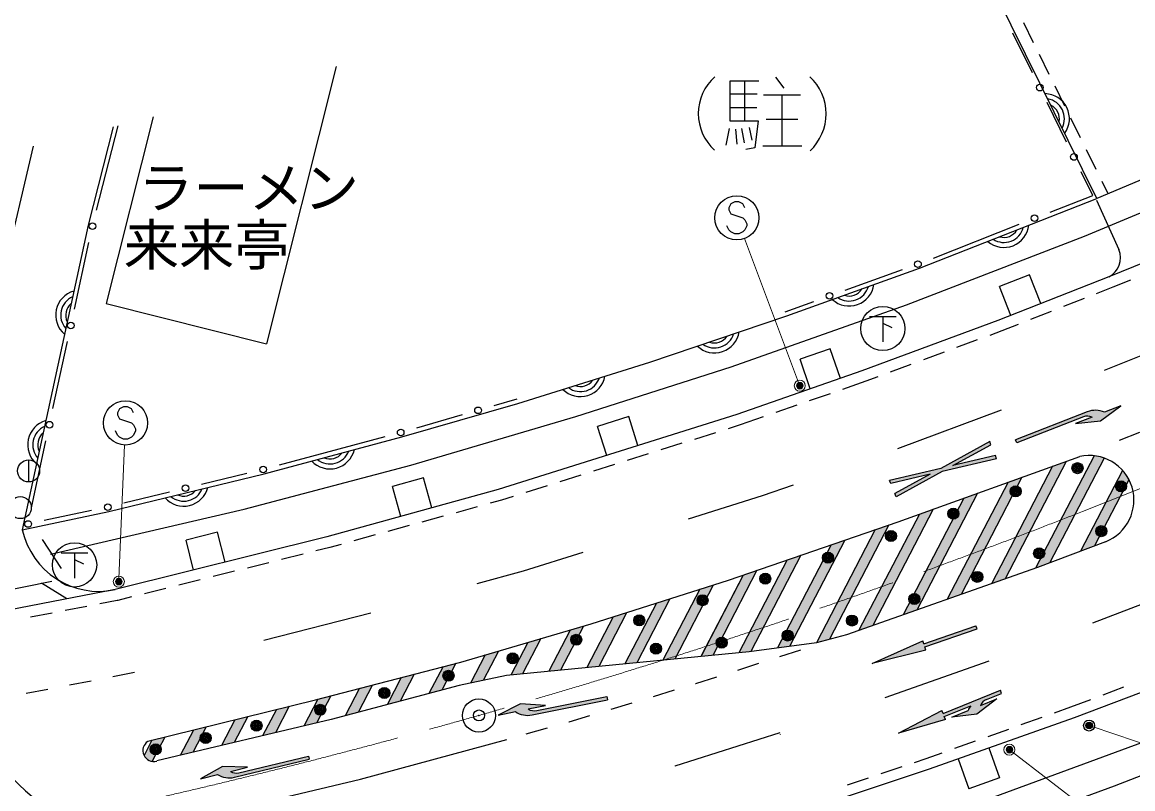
# Model space of a CAD drawing. Units: millimetres, scale not verified. Extents: x 40000 to 680000, y 20000 to 380000.
# Drawn here: x 444009 to 494290, y 272493 to 307178 of the extents above; entities that cross this region are included whole.
import ezdxf
from ezdxf.enums import TextEntityAlignment as Align

# ---------------------------------------------------------------- set-up
doc = ezdxf.new("R2010")
doc.units = ezdxf.units.MM
doc.header["$LTSCALE"] = 1000
doc.header["$PDMODE"] = 32
doc.header["$PDSIZE"] = 500
doc.linetypes.add('CHAIN', pattern=[18.5, 12, -1.5, 3.5, -1.5])
for name, color, linetype, lineweight in [('M-BGD', 7, 'Continuous', 25), ('M-BGD-EXST', 7, 'Continuous', 25), ('M-BMK', 2, 'CHAIN', 13), ('M-BMK-SRVR', 3, 'Continuous', 25), ('M-STR-HTXT', 7, 'Continuous', 13), ('M-STR-STRC', 7, 'Continuous', 25)]:
    doc.layers.add(name, color=color, linetype=linetype, lineweight=lineweight)
doc.layers.add('M-BMK-HTXT', color=7, linetype='Continuous')
doc.styles.add('ＭＳ ゴシック', font='')
doc.styles.get('ＭＳ ゴシック').set_extended_font_data('MS Gothic')

msp = doc.modelspace()

# ---------------------------------------------------------------- hatches: boundary and pattern name
at = {"layer": 'M-BGD'}
for points in [[(492231, 289550), (488983, 288286), (489037, 288146), (492059, 289322, -0.20151), (492447, 289312), (491701, 289022), (492835, 289142), (493751, 289820), (493006, 289530, 0.20151)], [(485601, 286992), (483274, 286449), (483331, 286308), (485111, 286723), (483516, 285850), (483572, 285710), (485656, 286850), (488124, 287426), (488068, 287567), (486146, 287119), (487870, 288063), (487814, 288203)], [(465551, 275826), (466335, 275985, 0.20151), (467094, 275833), (470511, 276525), (470481, 276672), (467302, 276028, -0.20151), (466923, 276104), (467707, 276263), (466569, 276339)]]:
    msp.add_hatch(color=256, dxfattribs=at).paths.add_polyline_path(points)
at = {"layer": 'M-STR-STRC'}
for points in [[(487891, 281768), (488512, 281986), (491280, 287307), (490657, 287084)], [(489891, 282470), (489974, 282499), (490522, 282708), (492993, 287458, 0.05785), (492539, 287561)], [(491929, 283245), (492562, 283486), (494117, 286477, 0.06344), (493829, 286898)], [(485892, 281066), (486512, 281284), (489271, 286587), (488648, 286364)], [(483892, 280365), (484513, 280582), (487262, 285867), (486639, 285643)], [(481893, 279663), (482513, 279881), (485253, 285147), (484629, 284923)], [(479965, 279098), (480554, 279256), (483248, 284434), (482630, 284221)], [(478208, 278863), (478753, 278936), (481257, 283748), (480639, 283536)], [(476461, 278647), (476925, 278692), (476997, 278702), (479266, 283063), (478648, 282850)], [(474739, 278479), (475274, 278531), (477275, 282378), (476657, 282165)], [(473018, 278311), (473552, 278363), (475294, 281713), (474686, 281519)], [(471296, 278144), (471830, 278196), (473334, 281087), (472726, 280893)], [(469574, 277976), (470109, 278028), (471374, 280461), (470766, 280267)], [(467853, 277808), (468387, 277860), (469420, 279847), (468823, 279673)], [(482492, 278159), (484927, 278768), (484878, 278909), (487239, 279731), (487189, 279872), (484828, 279051), (484779, 279193)], [(466131, 277641), (466665, 277693), (467494, 279286), (466896, 279112)], [(464305, 277272), (464876, 277395), (465568, 278726), (464970, 278551)], [(462424, 276799), (463013, 276956), (463646, 278173), (463060, 278021)], [(460528, 276296), (461117, 276452), (461757, 277683), (461171, 277532)], [(458632, 275793), (459220, 275949), (459868, 277194), (459282, 277042)], [(456757, 275331), (457336, 275468), (457979, 276705), (457393, 276553)], [(483689, 275005), (485813, 275621), (485757, 275760), (486950, 276243, 0.06022), (486833, 276033), (486091, 275734), (487223, 275868), (488131, 276558), (487389, 276258, -0.20151), (487664, 276531), (488353, 276810), (488297, 276949), (485701, 275899), (485644, 276038)], [(454892, 274888), (455471, 275025), (456097, 276230), (455515, 276085)], [(453027, 274445), (453606, 274583), (454220, 275763), (453638, 275618)], [(451163, 274003), (451741, 274140), (452343, 275297), (451760, 275152)], [(449526, 273999, 0.24421), (449897, 273736), (450466, 274830), (449883, 274685)], [(453436, 273278), (454214, 273465), (453075, 273499), (452075, 272950), (452853, 273137, 0.20151), (453618, 273013), (457007, 273829), (456971, 273975), (453819, 273215, -0.20151)]]:
    msp.add_hatch(color=256, dxfattribs=at).paths.add_polyline_path(points)

# ---------------------------------------------------------------- linework, layer by layer
at = {"layer": 'M-BGD'}
for p, q in [((489798, 306252), (489356, 307148)), ((489745, 304892), (488859, 306685)), ((490507, 304817), (490064, 305714)), ((458226, 305170), (455069, 292624)), ((477365, 304506), (476053, 304506)), ((476053, 304506), (476053, 302711)), ((476709, 304506), (476709, 302711)), ((478111, 304686), (478488, 304194)), ((491215, 303382), (490772, 304279)), ((476053, 303932), (477283, 303932)), ((477570, 303899), (479250, 303899)), ((478398, 303899), (478398, 301588)), ((476053, 303325), (477275, 303325)), ((491294, 301754), (490409, 303547)), ((502789, 303458), (492666, 299201)), ((449931, 302896), (447806, 294452)), ((476053, 302711), (477324, 302711)), ((477324, 302711), (477185, 301489)), ((477693, 302785), (479127, 302785)), ((491923, 301948), (491481, 302844)), ((447373, 298675), (448352, 302496)), ((476021, 302375), (475865, 301612)), ((476308, 302334), (476357, 301653)), ((476570, 302375), (476701, 301727)), ((476922, 302416), (477037, 301834)), ((477185, 301489), (476767, 301416)), ((477545, 301588), (479299, 301588)), ((492632, 300513), (492189, 301410)), ((492484, 299344), (491958, 300409)), ((493159, 299445), (492897, 299975)), ((490542, 298582), (492484, 299344)), ((492652, 299131), (493661, 296897)), ((485262, 296509), (489146, 298034)), ((446374, 294190), (447028, 297215)), ((481263, 295049), (483858, 295982)), ((489612, 295752), (488251, 295227)), ((490127, 294444), (489612, 295752)), ((488769, 293910), (488251, 295227)), ((493384, 295188), (492639, 294895)), ((494183, 295512), (493384, 295188)), ((492081, 294676), (491151, 294309)), ((447806, 294452), (455069, 292624)), ((478553, 294076), (479851, 294542)), ((490592, 294090), (489662, 293724)), ((488359, 293211), (487810, 293008)), ((489103, 293504), (488359, 293211)), ((445403, 289699), (446057, 292724)), ((487247, 292800), (486310, 292453)), ((480583, 292405), (479224, 291925)), ((481049, 291061), (480583, 292405)), ((485747, 292244), (484809, 291897)), ((479689, 290588), (479224, 291925)), ((484247, 291689), (483309, 291342)), ((482746, 291133), (482197, 290930)), ((482197, 290930), (481150, 290566)), ((466397, 290121), (465367, 289824)), ((480583, 290369), (479638, 290041)), ((479072, 289844), (478127, 289516)), ((492835, 289142), (493751, 289820)), ((493751, 289820), (493006, 289530)), ((463925, 289410), (461865, 288817)), ((471469, 289335), (470057, 288887)), ((471883, 288021), (471469, 289335)), ((477560, 289319), (476513, 288955)), ((492231, 289550), (488983, 288286)), ((492059, 289322), (489037, 288146)), ((492447, 289312), (491701, 289022)), ((491701, 289022), (492835, 289142)), ((470470, 287576), (470057, 288887)), ((476513, 288955), (475972, 288785)), ((493681, 288261), (494609, 288632)), ((444432, 285207), (445086, 288233)), ((460420, 288416), (455640, 287135)), ((473874, 288124), (472920, 287823)), ((475400, 288604), (474446, 288304)), ((487814, 288203), (485601, 286992)), ((487870, 288063), (487814, 288203)), ((489037, 288146), (488983, 288286)), ((472347, 287643), (471394, 287343)), ((444299, 287377), (444299, 286377)), ((470821, 287162), (469868, 286862)), ((488124, 287426), (485656, 286850)), ((488124, 287426), (488068, 287567)), ((454186, 286764), (452128, 286266)), ((469295, 286682), (468342, 286381)), ((485601, 286992), (483274, 286449)), ((485111, 286723), (483331, 286308)), ((485111, 286723), (483516, 285850)), ((485656, 286850), (483572, 285710)), ((462176, 286560), (460775, 286174)), ((461149, 284816), (460775, 286174)), ((462550, 285202), (462176, 286560)), ((467769, 286201), (466815, 285901)), ((483331, 286308), (483274, 286449)), ((450670, 285913), (448612, 285415)), ((466243, 285720), (465702, 285550)), ((483572, 285710), (483516, 285850)), ((464613, 285250), (463649, 284985)), ((465702, 285550), (465191, 285409)), ((447150, 285083), (445007, 284629)), ((463070, 284826), (462106, 284561)), ((452855, 284110), (451426, 283749)), ((453195, 282746), (452855, 284110)), ((461527, 284402), (460563, 284137)), ((444910, 283771), (445772, 282462)), ((451765, 282389), (451426, 283749)), ((459985, 283978), (459020, 283712)), ((456725, 283112), (455755, 282870)), ((457931, 283413), (457307, 283257)), ((458442, 283553), (457931, 283413)), ((455173, 282724), (454203, 282482)), ((453621, 282337), (452650, 282095)), ((436900, 280188), (445354, 281891)), ((446031, 281081), (444889, 281798)), ((452068, 281949), (451098, 281707)), ((448964, 281174), (448340, 281019)), ((450516, 281562), (449546, 281320)), ((446940, 280747), (445958, 280558)), ((448314, 281013), (447529, 280861)), ((448340, 281019), (448314, 281013)), ((445369, 280444), (444387, 280254)), ((478308, 278474), (479260, 278778)), ((476402, 277866), (477355, 278170)), ((448117, 277574), (449099, 277763)), ((474500, 277259), (475450, 277562)), ((446154, 277194), (447135, 277384)), ((474497, 277258), (474500, 277259)), ((492955, 276748), (493891, 277100)), ((444190, 276815), (445172, 277005)), ((467302, 276028), (470481, 276672)), ((470481, 276672), (470511, 276525)), ((472586, 276669), (473541, 276964)), ((466569, 276339), (465551, 275826)), ((467707, 276263), (466569, 276339)), ((466923, 276104), (467707, 276263)), ((467094, 275833), (470511, 276525)), ((470671, 276092), (471630, 276375)), ((490749, 275933), (491484, 276195)), ((491484, 276195), (492394, 276537)), ((465551, 275826), (466335, 275985)), ((468765, 275528), (469712, 275808)), ((489242, 275397), (490184, 275732)), ((466829, 274979), (467791, 275252)), ((468753, 275525), (468765, 275528)), ((487735, 274860), (488677, 275195)), ((478341, 274950), (478335, 274969)), ((486228, 274323), (487170, 274659)), ((484928, 273860), (485662, 274122)), ((487768, 274341), (488251, 272986)), ((484412, 273688), (484928, 273860)), ((486383, 273848), (486864, 272496)), ((473551, 273513), (473550, 273518)), ((482895, 273182), (483843, 273498)), ((481377, 272675), (482326, 272992)), ((488251, 272986), (486864, 272496))]:
    msp.add_line(p, q, dxfattribs=at)
for points in [[(445285, 283110), (454062, 285140), (461602, 287137), (469072, 289340), (476103, 291579), (484043, 294390), (492100, 297491), (499417, 300543), (508152, 304436), (518303, 309293), (528023, 314148), (547205, 324159), (550963, 326180)], [(466452, 289929), (472425, 291795), (478621, 293887), (484635, 296048), (492666, 299201), (486210, 312277)], [(448132, 302441), (446992, 297994), (444013, 284215), (447928, 285043), (454965, 286747), (461198, 288417), (466452, 289929)], [(444501, 301563), (443169, 295833), (441383, 287982)], [(505038, 300680), (498308, 297725), (493198, 295652), (488180, 293679), (482029, 291401), (476356, 289430), (465561, 286030), (457804, 283897), (448219, 281504)], [(488068, 287567), (486146, 287119), (487870, 288063)], [(448219, 281504), (431922, 278356), (427060, 277596), (422270, 276942), (418758, 276496)], [(433809, 260423), (439528, 261407), (448347, 263149), (457034, 265131), (464120, 266934), (471035, 268891), (477409, 270824), (485091, 273388), (491656, 275725), (497043, 277750)], [(500104, 276744), (495661, 274936), (487993, 272108)], [(488452, 270785), (493468, 272621), (501405, 275707)]]:
    msp.add_lwpolyline(points, dxfattribs=at)
for centre, radius in [((490077, 304219), 150), ((491626, 301081), 150), ((489844, 298308), 150), ((447187, 297949), 150), ((484564, 296235), 150), ((480557, 294796), 150), ((446215, 293457), 150), ((464646, 289617), 150), ((445244, 288966), 150), ((461144, 288610), 150), ((444299, 286877), 500), ((454915, 286941), 150), ((451399, 286090), 150), ((443920, 285219), 500), ((447883, 285238), 150), ((444273, 284474), 150)]:
    msp.add_circle(centre, radius, dxfattribs=at)
for centre, radius, start, end in [((476847, 303039), 2228, 131.6979, 228.0192), ((478124, 303031), 2282, 312.8638, 47.4164), ((490288, 302813), 1133, 324.3497, 88.2047), ((490288, 302813), 907, 332.3091, 80.2453), ((490288, 302813), 680, 347.9345, 64.62), ((488455, 298121), 1133, 229.506, 353.361), ((488455, 298121), 907, 237.4654, 345.4017), ((488455, 298121), 680, 253.0908, 329.7763), ((492767, 296521), 970, 296.4058, 22.7937), ((481447, 295470), 1133, 227.8344, 351.6895), ((481447, 295470), 907, 235.7938, 343.7301), ((446657, 293924), 1133, 105.8723, 229.7273), ((446657, 293924), 907, 113.8317, 221.7679), ((481447, 295470), 680, 251.4192, 328.1047), ((446657, 293924), 680, 129.457, 206.1425), ((475352, 293347), 1133, 226.7337, 350.5887), ((475352, 293347), 907, 234.6931, 342.6293), ((475352, 293347), 680, 250.3184, 327.0039), ((469280, 291371), 1133, 225.425, 349.28), ((469280, 291371), 907, 233.3844, 341.3206), ((469280, 291371), 680, 249.0097, 325.6952), ((492594, 288619), 1000, 65.6988, 111.2718), ((445390, 288060), 1133, 105.8723, 229.7273), ((492241, 288857), 500, 65.6988, 111.2718), ((445390, 288060), 907, 113.8317, 221.7679), ((445390, 288060), 680, 129.457, 206.1425), ((457943, 288097), 1133, 223.0703, 346.9253), ((457943, 288097), 907, 231.0297, 338.9659), ((457943, 288097), 680, 246.655, 323.3405), ((451321, 286414), 1133, 221.6843, 345.5393), ((451321, 286414), 907, 229.6437, 337.5799), ((451321, 286414), 680, 245.2691, 321.9546), ((447484, 284983), 3556, 192.4769, 281.9243), ((467203, 276518), 500, 235.8805, 281.4535), ((466896, 276813), 1000, 235.8805, 281.4535)]:
    msp.add_arc(centre, radius, start, end, dxfattribs=at)
at = {"layer": 'M-BGD-EXST'}
for p, q in [((482374, 293867), (483574, 293867)), ((482974, 293867), (482974, 292717)), ((482974, 293567), (483374, 293367)), ((445780, 283172), (446980, 283172)), ((446380, 283172), (446380, 282022)), ((446380, 282872), (446780, 282672))]:
    msp.add_line(p, q, dxfattribs=at)
for centre in [(482974, 293317), (446380, 282622)]:
    msp.add_circle(centre, 1000, dxfattribs=at)
at = {"layer": 'M-BMK'}
msp.add_lwpolyline([(495998, 286626), (493186, 285500), (492011, 285039)], dxfattribs=at)
msp.add_arc((383890, 560141), 295586, 275.62507, 291.45588, dxfattribs=at)
at = {"layer": 'M-BMK-SRVR'}
msp.add_circle((464687, 275811), 750, dxfattribs=at)
msp.add_point((464687, 275811), dxfattribs=at)
at = {"layer": 'M-STR-HTXT'}
for p, q in [((479160, 290872), (476716, 297392)), ((448390, 282015), (448642, 288048)), ((492453, 275306), (544656, 257632)), ((488822, 274170), (492121, 271624))]:
    msp.add_line(p, q, dxfattribs=at)
for centre, radius in [((479213, 290731), 150), ((479213, 290731), 120), ((479213, 290731), 90), ((479213, 290731), 60), ((479213, 290731), 30), ((479213, 290731), 20), ((448384, 281865), 150), ((448384, 281865), 120), ((448384, 281865), 90), ((448384, 281865), 60), ((448384, 281865), 30), ((448384, 281865), 20), ((488703, 274261), 150), ((488703, 274261), 120), ((488703, 274261), 90), ((488703, 274261), 60), ((488703, 274261), 30), ((488703, 274261), 20)]:
    msp.add_circle(centre, radius, dxfattribs=at)
msp.add_arc((316435, 882056), 584735, 279.20438, 292.67484, dxfattribs=at)
for p in [(479213, 290731), (448384, 281865), (488703, 274261)]:
    msp.add_point(p, dxfattribs=at)
at = {"layer": 'M-STR-STRC'}
for p, q in [((476092, 298965), (476001, 298783)), ((476001, 298783), (476001, 298692)), ((476001, 298692), (476092, 298510)), ((476274, 299056), (476092, 298965)), ((476456, 299056), (476274, 299056)), ((476637, 298965), (476456, 299056)), ((476728, 298783), (476637, 298965)), ((476092, 298510), (476637, 298329)), ((476637, 298329), (476728, 298238)), ((476728, 298238), (476819, 298056)), ((476001, 297783), (475910, 297965)), ((476092, 297692), (476001, 297783)), ((476274, 297601), (476092, 297692)), ((476637, 297692), (476456, 297601)), ((476728, 297783), (476637, 297692)), ((476819, 297965), (476728, 297783)), ((476819, 298056), (476819, 297965)), ((476456, 297601), (476274, 297601)), ((493006, 291440), (497649, 293303)), ((448411, 289682), (448320, 289500)), ((448593, 289773), (448411, 289682)), ((448775, 289773), (448593, 289773)), ((448956, 289682), (448775, 289773)), ((449047, 289500), (448956, 289682)), ((483654, 287897), (488344, 289634)), ((448320, 289500), (448320, 289410)), ((448320, 289410), (448411, 289228)), ((448411, 289228), (448956, 289046)), ((448320, 288500), (448229, 288682)), ((448956, 289046), (449047, 288955)), ((449047, 288955), (449138, 288773)), ((449138, 288682), (449047, 288500)), ((449138, 288773), (449138, 288682)), ((448411, 288410), (448320, 288500)), ((448593, 288319), (448411, 288410)), ((448775, 288319), (448593, 288319)), ((448956, 288410), (448775, 288319)), ((449047, 288500), (448956, 288410)), ((491280, 287307), (488512, 281986)), ((492539, 287561), (489891, 282470)), ((492993, 287458), (490522, 282708)), ((490657, 287084), (487891, 281768)), ((493829, 286898), (491929, 283245)), ((488648, 286364), (485892, 281066)), ((489271, 286587), (486512, 281284)), ((494117, 286477), (492562, 283486)), ((486639, 285643), (483892, 280365)), ((487262, 285867), (484513, 280582)), ((485253, 285147), (482513, 279881)), ((484629, 284923), (481893, 279663)), ((482630, 284221), (479965, 279098)), ((483248, 284434), (480554, 279256)), ((481257, 283748), (478753, 278936)), ((480639, 283536), (478208, 278863)), ((478648, 282850), (476461, 278647)), ((479266, 283063), (476997, 278702)), ((476657, 282165), (474739, 278479)), ((477275, 282378), (475274, 278531)), ((475294, 281713), (473552, 278363)), ((476606, 282068), (474781, 278558)), ((497135, 281779), (492472, 279979)), ((473334, 281087), (471830, 278196)), ((474686, 281519), (473018, 278311)), ((472726, 280893), (471296, 278144)), ((454944, 279214), (459789, 280452)), ((470766, 280267), (469574, 277976)), ((471374, 280461), (470109, 278028)), ((468823, 279673), (467853, 277808)), ((469420, 279847), (468387, 277860)), ((484828, 279051), (487189, 279872)), ((484878, 278909), (487239, 279731)), ((487239, 279731), (487189, 279872)), ((466896, 279112), (466131, 277641)), ((467494, 279286), (466665, 277693)), ((482492, 278159), (484779, 279193)), ((484828, 279051), (484779, 279193)), ((465568, 278726), (464876, 277395)), ((484927, 278768), (482492, 278159)), ((484927, 278768), (484878, 278909)), ((463646, 278173), (463013, 276956)), ((464970, 278551), (464305, 277272)), ((487775, 278265), (483060, 276604)), ((461757, 277683), (461117, 276452)), ((463060, 278021), (462424, 276799)), ((459868, 277194), (459220, 275949)), ((461171, 277532), (460528, 276296)), ((457393, 276553), (456757, 275331)), ((457979, 276705), (457336, 275468)), ((459282, 277042), (458632, 275793)), ((485701, 275899), (488297, 276949)), ((488131, 276558), (487223, 275868)), ((487389, 276258), (488131, 276558)), ((487664, 276531), (488353, 276810)), ((488353, 276810), (488297, 276949)), ((455515, 276085), (454892, 274888)), ((456097, 276230), (455471, 275025)), ((485757, 275760), (486950, 276243)), ((453638, 275618), (453027, 274445)), ((454220, 275763), (453606, 274583)), ((483689, 275005), (485644, 276038)), ((485813, 275621), (483689, 275005)), ((485701, 275899), (485644, 276038)), ((485813, 275621), (485757, 275760)), ((486091, 275734), (486833, 276033)), ((487223, 275868), (486091, 275734)), ((451760, 275152), (451163, 274003)), ((452343, 275297), (451741, 274140)), ((449883, 274685), (449526, 273999)), ((450466, 274830), (449897, 273736)), ((478317, 275021), (473551, 273513)), ((453618, 273013), (457007, 273829)), ((453819, 273215), (456971, 273975)), ((456971, 273975), (457007, 273829)), ((453075, 273499), (452075, 272950)), ((452075, 272950), (452853, 273137)), ((454214, 273465), (453075, 273499)), ((453436, 273278), (454214, 273465))]:
    msp.add_line(p, q, dxfattribs=at)
for points in [[(449699, 274640), (457280, 276524), (463863, 278229), (469775, 279951), (475984, 281933), (483668, 284579), (491885, 287524)], [(474172, 284706), (477521, 285760), (478932, 286251)], [(493053, 283674), (489974, 282499), (481322, 279462), (479965, 279098), (476925, 278692), (465936, 277622), (463798, 277164), (458002, 275626), (450097, 273750)], [(464610, 281778), (466707, 282354), (469403, 283203)], [(421620, 265805), (428740, 266818), (437425, 268208), (444151, 269455), (448956, 270496), (453289, 271490), (459332, 272928), (465944, 274723)]]:
    msp.add_lwpolyline(points, dxfattribs=at)
for centre, radius in [((476365, 298329), 1000), ((448684, 289046), 1000), ((491786, 287001), 250), ((491786, 287001), 204), ((491786, 287001), 159), ((491786, 287001), 114), ((491786, 287001), 68.2), ((491786, 287001), 22.7), ((488983, 285949), 250), ((488983, 285949), 204), ((488983, 285949), 159), ((493760, 286177), 250), ((493760, 286177), 204), ((493760, 286177), 159), ((493760, 286177), 114), ((493760, 286177), 68.2), ((493760, 286177), 22.7), ((488983, 285949), 114), ((488983, 285949), 68.2), ((488983, 285949), 22.7), ((486165, 284940), 250), ((486165, 284940), 204), ((486165, 284940), 159), ((486165, 284940), 114), ((486165, 284940), 68.2), ((486165, 284940), 22.7), ((483339, 283934), 250), ((483339, 283934), 204), ((483339, 283934), 159), ((492862, 284149), 250), ((492862, 284149), 204), ((492862, 284149), 159), ((492862, 284149), 114), ((492862, 284149), 68.2), ((492862, 284149), 22.7), ((483339, 283934), 114), ((483339, 283934), 68.2), ((483339, 283934), 22.7), ((480487, 282949), 250), ((480487, 282949), 204), ((480487, 282949), 159), ((490051, 283144), 250), ((490051, 283144), 204), ((490051, 283144), 159), ((490051, 283144), 114), ((490051, 283144), 68.2), ((490051, 283144), 22.7), ((480487, 282949), 114), ((480487, 282949), 68.2), ((480487, 282949), 22.7), ((477649, 281997), 250), ((477649, 281997), 204), ((477649, 281997), 159), ((477649, 281997), 114), ((487250, 282081), 250), ((487250, 282081), 204), ((487250, 282081), 159), ((487250, 282081), 114), ((487250, 282081), 68.2), ((487250, 282081), 22.7), ((477649, 281997), 68.2), ((477649, 281997), 22.7), ((474811, 281026), 250), ((474811, 281026), 204), ((474811, 281026), 159), ((474811, 281026), 114), ((474811, 281026), 68.2), ((484402, 281080), 250), ((484402, 281080), 204), ((484402, 281080), 159), ((484402, 281080), 114), ((484402, 281080), 68.2), ((484402, 281080), 22.7), ((474811, 281026), 22.7), ((471943, 280116), 250), ((471943, 280116), 204), ((471943, 280116), 159), ((471943, 280116), 114), ((471943, 280116), 68.2), ((471943, 280116), 22.7), ((481577, 280104), 250), ((481577, 280104), 204), ((481577, 280104), 159), ((481577, 280104), 114), ((481577, 280104), 68.2), ((481577, 280104), 22.7), ((478663, 279427), 250), ((478663, 279427), 204), ((478663, 279427), 159), ((469090, 279235), 250), ((469090, 279235), 204), ((469090, 279235), 159), ((469090, 279235), 114), ((469090, 279235), 68.2), ((469090, 279235), 22.7), ((472702, 278830), 250), ((475679, 279108), 250), ((475679, 279108), 204), ((475679, 279108), 159), ((475679, 279108), 114), ((475679, 279108), 68.2), ((475679, 279108), 22.7), ((478663, 279427), 114), ((478663, 279427), 68.2), ((478663, 279427), 22.7), ((466217, 278394), 250), ((466217, 278394), 204), ((472702, 278830), 204), ((472702, 278830), 159), ((472702, 278830), 114), ((472702, 278830), 68.2), ((472702, 278830), 22.7), ((466217, 278394), 159), ((466217, 278394), 114), ((466217, 278394), 68.2), ((466217, 278394), 22.7), ((463308, 277605), 250), ((463308, 277605), 204), ((463308, 277605), 159), ((463308, 277605), 114), ((463308, 277605), 68.2), ((463308, 277605), 22.7), ((460407, 276827), 250), ((460407, 276827), 204), ((460407, 276827), 159), ((460407, 276827), 114), ((460407, 276827), 68.2), ((460407, 276827), 22.7), ((457500, 276067), 250), ((457500, 276067), 204), ((457500, 276067), 159), ((457500, 276067), 114), ((457500, 276067), 68.2), ((457500, 276067), 22.7), ((454616, 275347), 250), ((454616, 275347), 204), ((452312, 274787), 250), ((454616, 275347), 159), ((454616, 275347), 114), ((454616, 275347), 68.2), ((454616, 275347), 22.7), ((492311, 275354), 150), ((492311, 275354), 120), ((492311, 275354), 90), ((492311, 275354), 60), ((492311, 275354), 30), ((492311, 275354), 20), ((452312, 274787), 204), ((452312, 274787), 159), ((452312, 274787), 114), ((452312, 274787), 68.2), ((452312, 274787), 22.7), ((450049, 274275), 250), ((450049, 274275), 204), ((450049, 274275), 159), ((450049, 274275), 114), ((450049, 274275), 68.2), ((450049, 274275), 22.7)]:
    msp.add_circle(centre, radius, dxfattribs=at)
for centre, radius, start, end in [((492323, 285555), 2018, 291.2145, 102.5313), ((487757, 275652), 1000, 143.8031, 157.5878), ((487851, 276068), 500, 112.0148, 157.5878), ((449964, 274224), 493, 122.5711, 285.6562), ((449204, 278125), 7633, 219.348, 268.139), ((453383, 273985), 1000, 237.9728, 283.5458), ((453702, 273701), 500, 237.9728, 283.5458)]:
    msp.add_arc(centre, radius, start, end, dxfattribs=at)
msp.add_point((492311, 275354), dxfattribs=at)

# ---------------------------------------------------------------- texts
at = {"layer": 'M-BMK-HTXT', "style": 'ＭＳ ゴシック'}
for s, p in [('ラーメン', (454257, 299685)), ('来来亭', (452358, 297103))]:
    msp.add_text(s, height=1833, dxfattribs=at).set_placement(p, align=Align.MIDDLE_CENTER)

doc.saveas('drawing.dxf')
